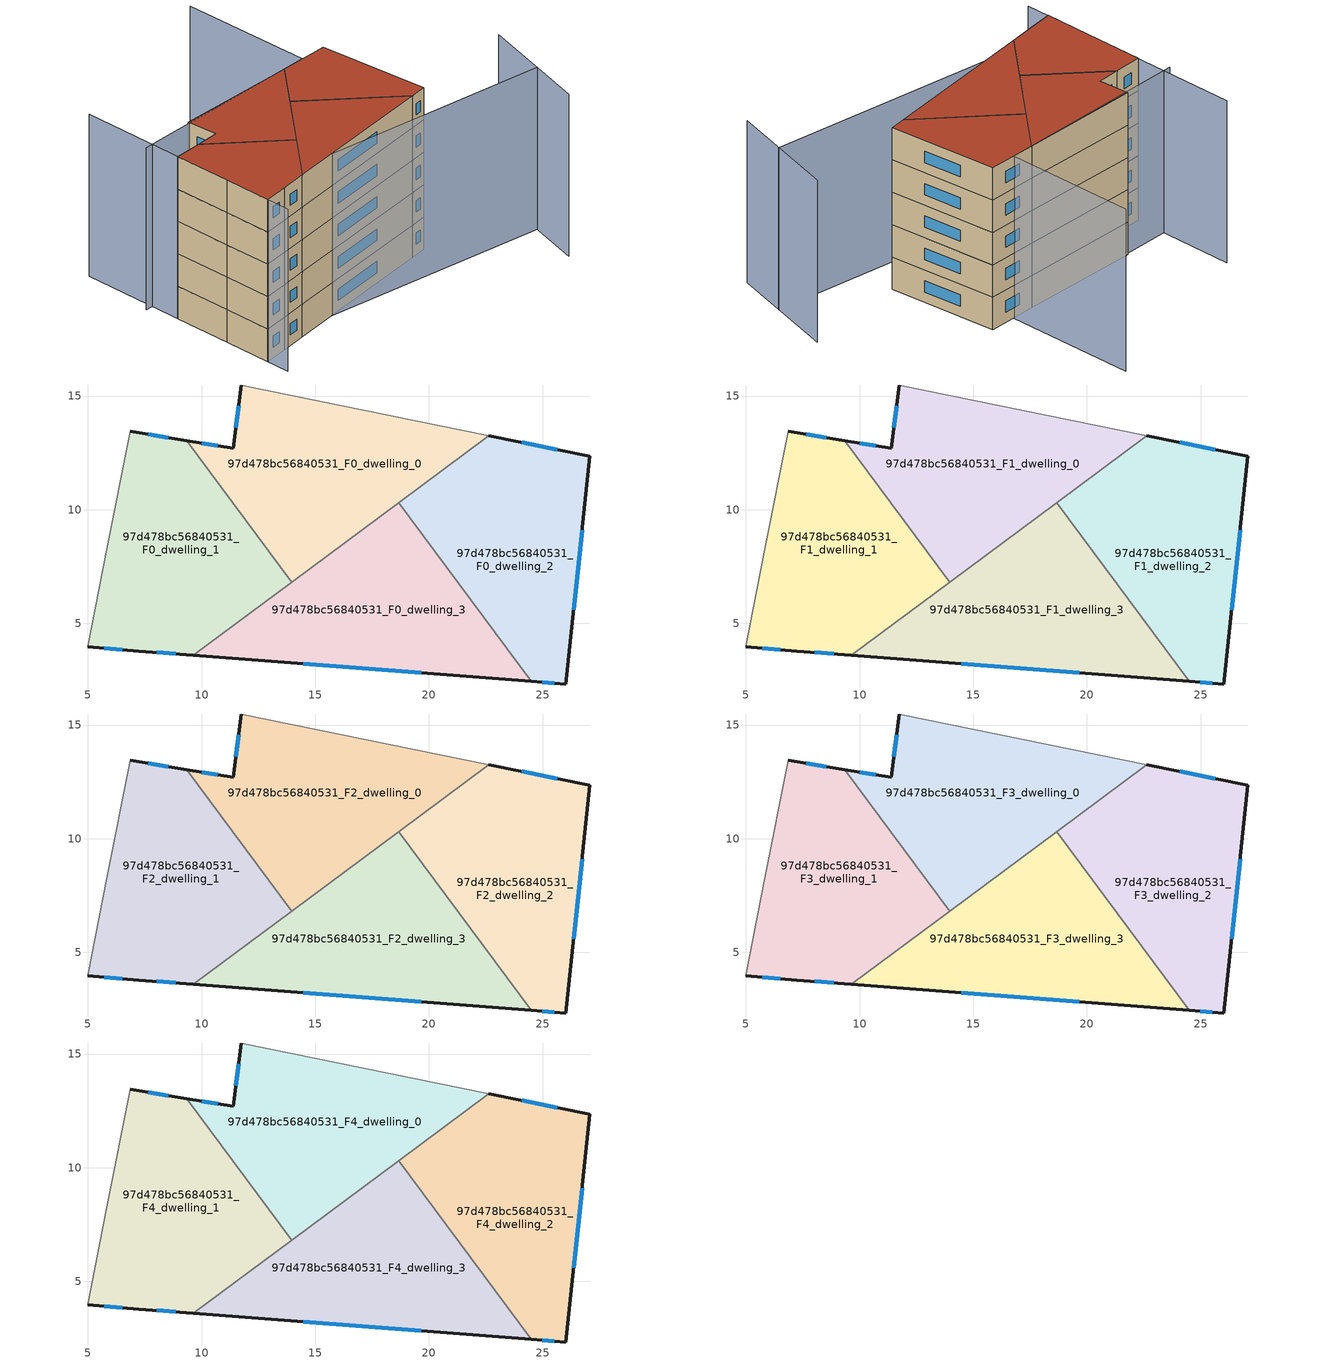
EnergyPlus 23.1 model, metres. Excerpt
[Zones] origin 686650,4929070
97d478bc56840531_F0_dwelling_0
 floor ground (EU_floor_Construction): 22.64,13.25 13.96,6.81 9.34,13.04 11.38,12.7 11.75,15.48 z0
 wall outside (EU_wall_Construction): 11.76,15.48 11.39,12.7 9.34,13.04 z0:3
 wall adiabatic (EU_wall_Construction): 22.64,13.25 11.76,15.48 z0:3
 wall to 97d478bc56840531_F0_dwelling_1 (EU_wall_Construction): 9.34,13.04 13.96,6.81 z0:3
 wall to 97d478bc56840531_F0_dwelling_3 (EU_wall_Construction): 13.96,6.81 18.67,10.3 z0:3
 wall to 97d478bc56840531_F0_dwelling_2 (EU_wall_Construction): 18.67,10.3 22.64,13.25 z0:3
 window (EU_Window_Construction): 10.72,12.81 10.01,12.93 / 11.63,14.58 11.51,13.61 z0.98:2.02
97d478bc56840531_F0_dwelling_1
 floor ground (EU_floor_Construction): 9.34,13.04 13.96,6.81 9.64,3.6 7.24,3.78 4.98,3.96 5.82,8.25 6.85,13.44 z0
 wall outside (EU_wall_Construction): 4.98,3.96 7.24,3.78 9.64,3.6 / 9.34,13.04 6.85,13.44 z0:3
 wall adiabatic (EU_wall_Construction): 6.85,13.44 5.82,8.25 4.98,3.96 z0:3
 wall to 97d478bc56840531_F0_dwelling_3 (EU_wall_Construction): 9.64,3.6 13.96,6.81 z0:3
 window (EU_Window_Construction): 8.02,3.72 8.86,3.66 / 5.72,3.91 6.51,3.84 / 8.53,13.17 7.66,13.31 z0.98:2.02
97d478bc56840531_F0_dwelling_2
 floor ground (EU_floor_Construction): 27.08,12.34 26.01,2.33 24.5,2.45 18.67,10.3 22.64,13.25 z0
 wall outside (EU_wall_Construction): 24.5,2.45 26.01,2.33 27.08,12.34 22.64,13.25 z0:3
 wall to 97d478bc56840531_F0_dwelling_3 (EU_wall_Construction): 18.67,10.3 24.5,2.45 z0:3
 window (EU_Window_Construction): 25.64,12.64 24.09,12.96 / 26.36,5.59 26.74,9.09 / 24.99,2.41 25.52,2.37 z0.98:2.02
97d478bc56840531_F0_dwelling_3
 wall outside (EU_wall_Construction): 9.64,3.6 24.5,2.45 z0:3
 window (EU_Window_Construction): 14.47,3.23 19.67,2.82 z0.98:2.02
97d478bc56840531_F1_dwelling_0
 floor to 97d478bc56840531_F0_dwelling_0 (EU_floor_Construction): 22.64,13.25 13.96,6.81 9.34,13.04 11.38,12.7 11.75,15.48 z3
 wall outside (EU_wall_Construction): 11.76,15.48 11.39,12.7 9.34,13.04 z3:6
 wall adiabatic (EU_wall_Construction): 22.64,13.25 11.76,15.48 z3:6
 wall to 97d478bc56840531_F1_dwelling_1 (EU_wall_Construction): 9.34,13.04 13.96,6.81 z3:6
 wall to 97d478bc56840531_F1_dwelling_3 (EU_wall_Construction): 13.96,6.81 18.67,10.3 z3:6
 wall to 97d478bc56840531_F1_dwelling_2 (EU_wall_Construction): 18.67,10.3 22.64,13.25 z3:6
 window (EU_Window_Construction): 10.72,12.81 10.01,12.93 / 11.63,14.58 11.51,13.61 z3.98:5.02
97d478bc56840531_F1_dwelling_1
 floor to 97d478bc56840531_F0_dwelling_1 (EU_floor_Construction): 9.34,13.04 13.96,6.81 9.64,3.6 7.24,3.78 4.98,3.96 5.82,8.25 6.85,13.44 z3
 wall outside (EU_wall_Construction): 4.98,3.96 7.24,3.78 9.64,3.6 / 9.34,13.04 6.85,13.44 z3:6
 wall adiabatic (EU_wall_Construction): 6.85,13.44 5.82,8.25 4.98,3.96 z3:6
 wall to 97d478bc56840531_F1_dwelling_3 (EU_wall_Construction): 9.64,3.6 13.96,6.81 z3:6
 window (EU_Window_Construction): 8.02,3.72 8.86,3.66 / 5.72,3.91 6.51,3.84 / 8.53,13.17 7.66,13.31 z3.98:5.02
97d478bc56840531_F1_dwelling_2
 floor to 97d478bc56840531_F0_dwelling_2 (EU_floor_Construction): 27.08,12.34 26.01,2.33 24.5,2.45 18.67,10.3 22.64,13.25 z3
 wall outside (EU_wall_Construction): 24.5,2.45 26.01,2.33 27.08,12.34 22.64,13.25 z3:6
 wall to 97d478bc56840531_F1_dwelling_3 (EU_wall_Construction): 18.67,10.3 24.5,2.45 z3:6
 window (EU_Window_Construction): 25.64,12.64 24.09,12.96 / 26.36,5.59 26.74,9.09 / 24.99,2.41 25.52,2.37 z3.98:5.02
97d478bc56840531_F1_dwelling_3
 floor to 97d478bc56840531_F0_dwelling_3 (EU_floor_Construction): 18.67,10.3 24.5,2.45 9.64,3.6 z3
 wall outside (EU_wall_Construction): 9.64,3.6 24.5,2.45 z3:6
 window (EU_Window_Construction): 14.47,3.23 19.67,2.82 z3.98:5.02
97d478bc56840531_F2_dwelling_0
 floor to 97d478bc56840531_F1_dwelling_0 (EU_floor_Construction): 22.64,13.25 13.96,6.81 9.34,13.04 11.38,12.7 11.75,15.48 z6
 wall outside (EU_wall_Construction): 11.76,15.48 11.39,12.7 9.34,13.04 z6:9
 wall adiabatic (EU_wall_Construction): 22.64,13.25 11.76,15.48 z6:9
 wall to 97d478bc56840531_F2_dwelling_1 (EU_wall_Construction): 9.34,13.04 13.96,6.81 z6:9
 wall to 97d478bc56840531_F2_dwelling_3 (EU_wall_Construction): 13.96,6.81 18.67,10.3 z6:9
 wall to 97d478bc56840531_F2_dwelling_2 (EU_wall_Construction): 18.67,10.3 22.64,13.25 z6:9
 window (EU_Window_Construction): 10.72,12.81 10.01,12.93 / 11.63,14.58 11.51,13.61 z6.98:8.02
97d478bc56840531_F2_dwelling_1
 floor to 97d478bc56840531_F1_dwelling_1 (EU_floor_Construction): 9.34,13.04 13.96,6.81 9.64,3.6 7.24,3.78 4.98,3.96 5.82,8.25 6.85,13.44 z6
 wall outside (EU_wall_Construction): 4.98,3.96 7.24,3.78 9.64,3.6 / 9.34,13.04 6.85,13.44 z6:9
 wall adiabatic (EU_wall_Construction): 6.85,13.44 5.82,8.25 4.98,3.96 z6:9
 wall to 97d478bc56840531_F2_dwelling_3 (EU_wall_Construction): 9.64,3.6 13.96,6.81 z6:9
 window (EU_Window_Construction): 8.02,3.72 8.86,3.66 / 5.72,3.91 6.51,3.84 / 8.53,13.17 7.66,13.31 z6.98:8.02
97d478bc56840531_F2_dwelling_2
 floor to 97d478bc56840531_F1_dwelling_2 (EU_floor_Construction): 27.08,12.34 26.01,2.33 24.5,2.45 18.67,10.3 22.64,13.25 z6
 wall outside (EU_wall_Construction): 24.5,2.45 26.01,2.33 27.08,12.34 22.64,13.25 z6:9
 wall to 97d478bc56840531_F2_dwelling_3 (EU_wall_Construction): 18.67,10.3 24.5,2.45 z6:9
 window (EU_Window_Construction): 25.64,12.64 24.09,12.96 / 26.36,5.59 26.74,9.09 / 24.99,2.41 25.52,2.37 z6.98:8.02
97d478bc56840531_F2_dwelling_3
 floor to 97d478bc56840531_F1_dwelling_3 (EU_floor_Construction): 18.67,10.3 24.5,2.45 9.64,3.6 z6
 wall outside (EU_wall_Construction): 9.64,3.6 24.5,2.45 z6:9
 window (EU_Window_Construction): 14.47,3.23 19.67,2.82 z6.98:8.02
97d478bc56840531_F3_dwelling_0
 floor to 97d478bc56840531_F2_dwelling_0 (EU_floor_Construction): 22.64,13.25 13.96,6.81 9.34,13.04 11.38,12.7 11.75,15.48 z9
 wall outside (EU_wall_Construction): 11.76,15.48 11.39,12.7 9.34,13.04 z9:12
 wall adiabatic (EU_wall_Construction): 22.64,13.25 11.76,15.48 z9:12
 wall to 97d478bc56840531_F3_dwelling_1 (EU_wall_Construction): 9.34,13.04 13.96,6.81 z9:12
 wall to 97d478bc56840531_F3_dwelling_3 (EU_wall_Construction): 13.96,6.81 18.67,10.3 z9:12
 wall to 97d478bc56840531_F3_dwelling_2 (EU_wall_Construction): 18.67,10.3 22.64,13.25 z9:12
 window (EU_Window_Construction): 10.72,12.81 10.01,12.93 / 11.63,14.58 11.51,13.61 z9.98:11.02
97d478bc56840531_F3_dwelling_1
 floor to 97d478bc56840531_F2_dwelling_1 (EU_floor_Construction): 9.34,13.04 13.96,6.81 9.64,3.6 7.24,3.78 4.98,3.96 5.82,8.25 6.85,13.44 z9
 wall outside (EU_wall_Construction): 4.98,3.96 7.24,3.78 9.64,3.6 / 9.34,13.04 6.85,13.44 z9:12
 wall adiabatic (EU_wall_Construction): 6.85,13.44 5.82,8.25 4.98,3.96 z9:12
 wall to 97d478bc56840531_F3_dwelling_3 (EU_wall_Construction): 9.64,3.6 13.96,6.81 z9:12
 window (EU_Window_Construction): 8.02,3.72 8.86,3.66 / 5.72,3.91 6.51,3.84 / 8.53,13.17 7.66,13.31 z9.98:11.02
97d478bc56840531_F3_dwelling_2
 floor to 97d478bc56840531_F2_dwelling_2 (EU_floor_Construction): 27.08,12.34 26.01,2.33 24.5,2.45 18.67,10.3 22.64,13.25 z9
 wall outside (EU_wall_Construction): 24.5,2.45 26.01,2.33 27.08,12.34 22.64,13.25 z9:12
 wall to 97d478bc56840531_F3_dwelling_3 (EU_wall_Construction): 18.67,10.3 24.5,2.45 z9:12
 window (EU_Window_Construction): 25.64,12.64 24.09,12.96 / 26.36,5.59 26.74,9.09 / 24.99,2.41 25.52,2.37 z9.98:11.02
97d478bc56840531_F3_dwelling_3
 floor to 97d478bc56840531_F2_dwelling_3 (EU_floor_Construction): 18.67,10.3 24.5,2.45 9.64,3.6 z9
 wall outside (EU_wall_Construction): 9.64,3.6 24.5,2.45 z9:12
 window (EU_Window_Construction): 14.47,3.23 19.67,2.82 z9.98:11.02
97d478bc56840531_F4_dwelling_0
 floor to 97d478bc56840531_F3_dwelling_0 (EU_floor_Construction): 22.64,13.25 13.96,6.81 9.34,13.04 11.38,12.7 11.75,15.48 z12
 wall outside (EU_wall_Construction): 11.76,15.48 11.39,12.7 9.34,13.04 z12:15
 wall adiabatic (EU_wall_Construction): 22.64,13.25 11.76,15.48 z12:15
 wall to 97d478bc56840531_F4_dwelling_1 (EU_wall_Construction): 9.34,13.04 13.96,6.81 z12:15
 wall to 97d478bc56840531_F4_dwelling_3 (EU_wall_Construction): 13.96,6.81 18.67,10.3 z12:15
 wall to 97d478bc56840531_F4_dwelling_2 (EU_wall_Construction): 18.67,10.3 22.64,13.25 z12:15
 window (EU_Window_Construction): 10.72,12.81 10.01,12.93 / 11.63,14.58 11.51,13.61 z12.98:14.02
 roof outside (EU_roof_Construction): 22.64,13.25 11.75,15.48 11.38,12.7 9.34,13.04 13.96,6.81 z15
97d478bc56840531_F4_dwelling_1
 floor to 97d478bc56840531_F3_dwelling_1 (EU_floor_Construction): 9.34,13.04 13.96,6.81 9.64,3.6 7.24,3.78 4.98,3.96 5.82,8.25 6.85,13.44 z12
 wall outside (EU_wall_Construction): 4.98,3.96 7.24,3.78 9.64,3.6 / 9.34,13.04 6.85,13.44 z12:15
 wall adiabatic (EU_wall_Construction): 6.85,13.44 5.82,8.25 4.98,3.96 z12:15
 wall to 97d478bc56840531_F4_dwelling_3 (EU_wall_Construction): 9.64,3.6 13.96,6.81 z12:15
 window (EU_Window_Construction): 8.02,3.72 8.86,3.66 / 5.72,3.91 6.51,3.84 / 8.53,13.17 7.66,13.31 z12.98:14.02
 roof outside (EU_roof_Construction): 13.96,6.81 9.34,13.04 6.85,13.44 5.82,8.25 4.98,3.96 7.24,3.78 9.64,3.6 z15
97d478bc56840531_F4_dwelling_2
 floor to 97d478bc56840531_F3_dwelling_2 (EU_floor_Construction): 27.08,12.34 26.01,2.33 24.5,2.45 18.67,10.3 22.64,13.25 z12
 wall outside (EU_wall_Construction): 24.5,2.45 26.01,2.33 27.08,12.34 22.64,13.25 z12:15
 wall to 97d478bc56840531_F4_dwelling_3 (EU_wall_Construction): 18.67,10.3 24.5,2.45 z12:15
 window (EU_Window_Construction): 25.64,12.64 24.09,12.96 / 26.36,5.59 26.74,9.09 / 24.99,2.41 25.52,2.37 z12.98:14.02
 roof outside (EU_roof_Construction): 26.01,2.33 27.08,12.34 22.64,13.25 18.67,10.3 24.5,2.45 z15
97d478bc56840531_F4_dwelling_3
 floor to 97d478bc56840531_F3_dwelling_3 (EU_floor_Construction): 18.67,10.3 24.5,2.45 9.64,3.6 z12
 wall outside (EU_wall_Construction): 9.64,3.6 24.5,2.45 z12:15
 window (EU_Window_Construction): 14.47,3.23 19.67,2.82 z12.98:14.02
 roof outside (EU_roof_Construction): 24.5,2.45 18.67,10.3 9.64,3.6 z15
shading: 8.7,22.82 4.57,1.88 / 8.75,4.99 33.32,-3.73 / 31.12,-7.99 35.97,1.48 / 26.96,24.58 24.71,12.85 / 24.71,12.85 6.73,16.3 z0:15
[Building]
EU S2 Campaign: North Axis=0; Terrain=City; Solar Distribution=FullExterior
[Site:Location]
Bologna: Latitude=44.5; Longitude=11.25; Time Zone=1; Elevation=37
[SizingPeriod:WeatherFileDays]
AnnualSizingPeriod: Begin Month=1; Begin Day of Month=1; End Month=12; End Day of Month=31; Day of Week for Start Day=Monday; Use Weather File Daylight Saving Period=No; Use Weather File Rain and Snow Indicators=No
[MATERIAL]
EU_InternalMass_Material: Roughness=MediumRough; Thickness=0.1; Conductivity=1; Density=1800; Specific Heat=900; Thermal Absorptance=0.9; Solar Absorptance=0.7; Visible Absorptance=0.7
[MATERIAL:NOMASS] Roughness=MediumRough; Thermal Absorptance=0.9; Solar Absorptance=0.7; Visible Absorptance=0.7
Name | Thermal Resistance
EU_wall_NoMass | 0.905828
EU_roof_NoMass | 0.37593
EU_floor_NoMass | 0.67114
[WINDOWMATERIAL:SIMPLEGLAZINGSYSTEM]
EU_Window_SimpleGlazing: UFactor=4.52486; Solar Heat Gain Coefficient=0.85; Visible Transmittance=0.85
[CONSTRUCTION]
EU_wall_Construction: EU_wall_NoMass
EU_roof_Construction: EU_roof_NoMass
EU_floor_Construction: EU_floor_NoMass
EU_Window_Construction: EU_Window_SimpleGlazing
EU_InternalMass_Construction: EU_InternalMass_Material
[ZONE] Type=1; Multiplier=1; Ceiling Height=autocalculate; Floor Area=autocalculate; Part of Total Floor Area=Yes
Name | Volume
97d478bc56840531_F0_dwelling_0; 97d478bc56840531_F1_dwelling_0; 97d478bc56840531_F2_dwelling_0; 97d478bc56840531_F3_dwelling_0; 97d478bc56840531_F4_dwelling_0 | 165
97d478bc56840531_F0_dwelling_1; 97d478bc56840531_F0_dwelling_2; 97d478bc56840531_F1_dwelling_2; 97d478bc56840531_F2_dwelling_2; 97d478bc56840531_F3_dwelling_2; 97d478bc56840531_F4_dwelling_2 | 165.015
97d478bc56840531_F1_dwelling_1; 97d478bc56840531_F2_dwelling_1; 97d478bc56840531_F3_dwelling_1; 97d478bc56840531_F4_dwelling_1 | 165.013
97d478bc56840531_F0_dwelling_3 | autocalculate
97d478bc56840531_F1_dwelling_3; 97d478bc56840531_F2_dwelling_3; 97d478bc56840531_F3_dwelling_3; 97d478bc56840531_F4_dwelling_3 | 164.996
[INTERNALMASS] Construction=EU_InternalMass_Construction
Name | Zone or ZoneList | Surface Area
97d478bc56840531_F0_dwelling_0_EU_InternalMass | 97d478bc56840531_F0_dwelling_0 | 55.0002
97d478bc56840531_F0_dwelling_1_EU_InternalMass | 97d478bc56840531_F0_dwelling_1 | 55.0047
97d478bc56840531_F0_dwelling_2_EU_InternalMass | 97d478bc56840531_F0_dwelling_2 | 55.0058
97d478bc56840531_F0_dwelling_3_EU_InternalMass | 97d478bc56840531_F0_dwelling_3 | 55.0002
97d478bc56840531_F1_dwelling_0_EU_InternalMass | 97d478bc56840531_F1_dwelling_0 | 55.0002
97d478bc56840531_F1_dwelling_1_EU_InternalMass | 97d478bc56840531_F1_dwelling_1 | 55.0047
97d478bc56840531_F1_dwelling_2_EU_InternalMass | 97d478bc56840531_F1_dwelling_2 | 55.0058
97d478bc56840531_F1_dwelling_3_EU_InternalMass | 97d478bc56840531_F1_dwelling_3 | 55.0002
97d478bc56840531_F2_dwelling_0_EU_InternalMass | 97d478bc56840531_F2_dwelling_0 | 55.0002
97d478bc56840531_F2_dwelling_1_EU_InternalMass | 97d478bc56840531_F2_dwelling_1 | 55.0047
97d478bc56840531_F2_dwelling_2_EU_InternalMass | 97d478bc56840531_F2_dwelling_2 | 55.0058
97d478bc56840531_F2_dwelling_3_EU_InternalMass | 97d478bc56840531_F2_dwelling_3 | 55.0002
97d478bc56840531_F3_dwelling_0_EU_InternalMass | 97d478bc56840531_F3_dwelling_0 | 55.0002
97d478bc56840531_F3_dwelling_1_EU_InternalMass | 97d478bc56840531_F3_dwelling_1 | 55.0047
97d478bc56840531_F3_dwelling_2_EU_InternalMass | 97d478bc56840531_F3_dwelling_2 | 55.0058
97d478bc56840531_F3_dwelling_3_EU_InternalMass | 97d478bc56840531_F3_dwelling_3 | 55.0002
97d478bc56840531_F4_dwelling_0_EU_InternalMass | 97d478bc56840531_F4_dwelling_0 | 55.0002
97d478bc56840531_F4_dwelling_1_EU_InternalMass | 97d478bc56840531_F4_dwelling_1 | 55.0047
97d478bc56840531_F4_dwelling_2_EU_InternalMass | 97d478bc56840531_F4_dwelling_2 | 55.0058
97d478bc56840531_F4_dwelling_3_EU_InternalMass | 97d478bc56840531_F4_dwelling_3 | 55.0002
[OTHEREQUIPMENT] Fuel Type=Electricity; Design Level Calculation Method=Watts/Area; Power per Zone Floor Area=1; Fraction Latent=0; Fraction Radiant=0; Fraction Lost=0; Carbon Dioxide Generation Rate=0; EndUse Subcategory=EU_Step8_InternalGains
Name | Zone or ZoneList or Space or SpaceList | Schedule
EU_Step8_InternalGain_97d478bc56840531_F0_dwelling_0_f000 | 97d478bc56840531_F0_dwelling_0 | EU_Step8_GainSchedule_97d478bc56840531_F0_dwelling_0_f000
EU_Step8_InternalGain_97d478bc56840531_F0_dwelling_1_f000 | 97d478bc56840531_F0_dwelling_1 | EU_Step8_GainSchedule_97d478bc56840531_F0_dwelling_1_f000
EU_Step8_InternalGain_97d478bc56840531_F0_dwelling_2_f000 | 97d478bc56840531_F0_dwelling_2 | EU_Step8_GainSchedule_97d478bc56840531_F0_dwelling_2_f000
EU_Step8_InternalGain_97d478bc56840531_F0_dwelling_3_f000 | 97d478bc56840531_F0_dwelling_3 | EU_Step8_GainSchedule_97d478bc56840531_F0_dwelling_3_f000
EU_Step8_InternalGain_97d478bc56840531_F1_dwelling_0_f000 | 97d478bc56840531_F1_dwelling_0 | EU_Step8_GainSchedule_97d478bc56840531_F1_dwelling_0_f000
EU_Step8_InternalGain_97d478bc56840531_F1_dwelling_1_f000 | 97d478bc56840531_F1_dwelling_1 | EU_Step8_GainSchedule_97d478bc56840531_F1_dwelling_1_f000
EU_Step8_InternalGain_97d478bc56840531_F1_dwelling_2_f000 | 97d478bc56840531_F1_dwelling_2 | EU_Step8_GainSchedule_97d478bc56840531_F1_dwelling_2_f000
EU_Step8_InternalGain_97d478bc56840531_F1_dwelling_3_f000 | 97d478bc56840531_F1_dwelling_3 | EU_Step8_GainSchedule_97d478bc56840531_F1_dwelling_3_f000
EU_Step8_InternalGain_97d478bc56840531_F2_dwelling_0_f000 | 97d478bc56840531_F2_dwelling_0 | EU_Step8_GainSchedule_97d478bc56840531_F2_dwelling_0_f000
EU_Step8_InternalGain_97d478bc56840531_F2_dwelling_1_f000 | 97d478bc56840531_F2_dwelling_1 | EU_Step8_GainSchedule_97d478bc56840531_F2_dwelling_1_f000
EU_Step8_InternalGain_97d478bc56840531_F2_dwelling_2_f000 | 97d478bc56840531_F2_dwelling_2 | EU_Step8_GainSchedule_97d478bc56840531_F2_dwelling_2_f000
EU_Step8_InternalGain_97d478bc56840531_F2_dwelling_3_f000 | 97d478bc56840531_F2_dwelling_3 | EU_Step8_GainSchedule_97d478bc56840531_F2_dwelling_3_f000
EU_Step8_InternalGain_97d478bc56840531_F3_dwelling_0_f000 | 97d478bc56840531_F3_dwelling_0 | EU_Step8_GainSchedule_97d478bc56840531_F3_dwelling_0_f000
EU_Step8_InternalGain_97d478bc56840531_F3_dwelling_1_f000 | 97d478bc56840531_F3_dwelling_1 | EU_Step8_GainSchedule_97d478bc56840531_F3_dwelling_1_f000
EU_Step8_InternalGain_97d478bc56840531_F3_dwelling_2_f000 | 97d478bc56840531_F3_dwelling_2 | EU_Step8_GainSchedule_97d478bc56840531_F3_dwelling_2_f000
EU_Step8_InternalGain_97d478bc56840531_F3_dwelling_3_f000 | 97d478bc56840531_F3_dwelling_3 | EU_Step8_GainSchedule_97d478bc56840531_F3_dwelling_3_f000
EU_Step8_InternalGain_97d478bc56840531_F4_dwelling_0_f000 | 97d478bc56840531_F4_dwelling_0 | EU_Step8_GainSchedule_97d478bc56840531_F4_dwelling_0_f000
EU_Step8_InternalGain_97d478bc56840531_F4_dwelling_1_f000 | 97d478bc56840531_F4_dwelling_1 | EU_Step8_GainSchedule_97d478bc56840531_F4_dwelling_1_f000
EU_Step8_InternalGain_97d478bc56840531_F4_dwelling_2_f000 | 97d478bc56840531_F4_dwelling_2 | EU_Step8_GainSchedule_97d478bc56840531_F4_dwelling_2_f000
EU_Step8_InternalGain_97d478bc56840531_F4_dwelling_3_f000 | 97d478bc56840531_F4_dwelling_3 | EU_Step8_GainSchedule_97d478bc56840531_F4_dwelling_3_f000
[ZONEVENTILATION:DESIGNFLOWRATE] Schedule=EU_AlwaysOn; Design Flow Rate Calculation Method=AirChanges/Hour; Air Changes per Hour=0.73129; Ventilation Type=Natural; Fan Pressure Rise=0; Fan Total Efficiency=1; Constant Term Coefficient=1; Temperature Term Coefficient=0; Velocity Term Coefficient=0; Velocity Squared Term Coefficient=0; Minimum Indoor Temperature=-100; Maximum Indoor Temperature=100; Delta Temperature=-100; Minimum Outdoor Temperature=-100; Maximum Outdoor Temperature=100; Maximum Wind Speed=40
Name | Zone or ZoneList or Space or SpaceList
EU_ConstantAir_97d478bc56840531_F0_dwelling_0 | 97d478bc56840531_F0_dwelling_0
EU_ConstantAir_97d478bc56840531_F0_dwelling_1 | 97d478bc56840531_F0_dwelling_1
EU_ConstantAir_97d478bc56840531_F0_dwelling_2 | 97d478bc56840531_F0_dwelling_2
EU_ConstantAir_97d478bc56840531_F0_dwelling_3 | 97d478bc56840531_F0_dwelling_3
EU_ConstantAir_97d478bc56840531_F1_dwelling_0 | 97d478bc56840531_F1_dwelling_0
EU_ConstantAir_97d478bc56840531_F1_dwelling_1 | 97d478bc56840531_F1_dwelling_1
EU_ConstantAir_97d478bc56840531_F1_dwelling_2 | 97d478bc56840531_F1_dwelling_2
EU_ConstantAir_97d478bc56840531_F1_dwelling_3 | 97d478bc56840531_F1_dwelling_3
EU_ConstantAir_97d478bc56840531_F2_dwelling_0 | 97d478bc56840531_F2_dwelling_0
EU_ConstantAir_97d478bc56840531_F2_dwelling_1 | 97d478bc56840531_F2_dwelling_1
EU_ConstantAir_97d478bc56840531_F2_dwelling_2 | 97d478bc56840531_F2_dwelling_2
EU_ConstantAir_97d478bc56840531_F2_dwelling_3 | 97d478bc56840531_F2_dwelling_3
EU_ConstantAir_97d478bc56840531_F3_dwelling_0 | 97d478bc56840531_F3_dwelling_0
EU_ConstantAir_97d478bc56840531_F3_dwelling_1 | 97d478bc56840531_F3_dwelling_1
EU_ConstantAir_97d478bc56840531_F3_dwelling_2 | 97d478bc56840531_F3_dwelling_2
EU_ConstantAir_97d478bc56840531_F3_dwelling_3 | 97d478bc56840531_F3_dwelling_3
EU_ConstantAir_97d478bc56840531_F4_dwelling_0 | 97d478bc56840531_F4_dwelling_0
EU_ConstantAir_97d478bc56840531_F4_dwelling_1 | 97d478bc56840531_F4_dwelling_1
EU_ConstantAir_97d478bc56840531_F4_dwelling_2 | 97d478bc56840531_F4_dwelling_2
EU_ConstantAir_97d478bc56840531_F4_dwelling_3 | 97d478bc56840531_F4_dwelling_3
[HVACTEMPLATE:THERMOSTAT] Constant Heating Setpoint=20; Constant Cooling Setpoint=50
EU_HeatOnly_97d478bc56840531_F0_dwelling_0; EU_HeatOnly_97d478bc56840531_F0_dwelling_1; EU_HeatOnly_97d478bc56840531_F0_dwelling_2; EU_HeatOnly_97d478bc56840531_F0_dwelling_3; EU_HeatOnly_97d478bc56840531_F1_dwelling_0; EU_HeatOnly_97d478bc56840531_F1_dwelling_1; EU_HeatOnly_97d478bc56840531_F1_dwelling_2; EU_HeatOnly_97d478bc56840531_F1_dwelling_3; EU_HeatOnly_97d478bc56840531_F2_dwelling_0; EU_HeatOnly_97d478bc56840531_F2_dwelling_1; EU_HeatOnly_97d478bc56840531_F2_dwelling_2; EU_HeatOnly_97d478bc56840531_F2_dwelling_3; EU_HeatOnly_97d478bc56840531_F3_dwelling_0; EU_HeatOnly_97d478bc56840531_F3_dwelling_1; EU_HeatOnly_97d478bc56840531_F3_dwelling_2; EU_HeatOnly_97d478bc56840531_F3_dwelling_3; EU_HeatOnly_97d478bc56840531_F4_dwelling_0; EU_HeatOnly_97d478bc56840531_F4_dwelling_1; EU_HeatOnly_97d478bc56840531_F4_dwelling_2; EU_HeatOnly_97d478bc56840531_F4_dwelling_3
[HVACTEMPLATE:ZONE:IDEALLOADSAIRSYSTEM] System Availability Schedule=EU_AlwaysOn; Maximum Heating Supply Air Temperature=50; Minimum Cooling Supply Air Temperature=13; Maximum Heating Supply Air Humidity Ratio=0.0156; Minimum Cooling Supply Air Humidity Ratio=0.0077; Heating Limit=NoLimit; Cooling Limit=NoLimit; Heating Availability Schedule=EU_AlwaysOn; Cooling Availability Schedule=EU_CoolingOff; Dehumidification Control Type=ConstantSensibleHeatRatio; Cooling Sensible Heat Ratio=0.7; Dehumidification Setpoint=60; Humidification Control Type=None; Humidification Setpoint=30; Outdoor Air Method=None; Outdoor Air Flow Rate per Person=0.00944; Outdoor Air Flow Rate per Zone Floor Area=0; Outdoor Air Flow Rate per Zone=0; Demand Controlled Ventilation Type=None; Outdoor Air Economizer Type=NoEconomizer; Heat Recovery Type=None; Sensible Heat Recovery Effectiveness=0.7; Latent Heat Recovery Effectiveness=0.65
Name | Template Thermostat
97d478bc56840531_F0_dwelling_0 | EU_HeatOnly_97d478bc56840531_F0_dwelling_0
97d478bc56840531_F0_dwelling_1 | EU_HeatOnly_97d478bc56840531_F0_dwelling_1
97d478bc56840531_F0_dwelling_2 | EU_HeatOnly_97d478bc56840531_F0_dwelling_2
97d478bc56840531_F0_dwelling_3 | EU_HeatOnly_97d478bc56840531_F0_dwelling_3
97d478bc56840531_F1_dwelling_0 | EU_HeatOnly_97d478bc56840531_F1_dwelling_0
97d478bc56840531_F1_dwelling_1 | EU_HeatOnly_97d478bc56840531_F1_dwelling_1
97d478bc56840531_F1_dwelling_2 | EU_HeatOnly_97d478bc56840531_F1_dwelling_2
97d478bc56840531_F1_dwelling_3 | EU_HeatOnly_97d478bc56840531_F1_dwelling_3
97d478bc56840531_F2_dwelling_0 | EU_HeatOnly_97d478bc56840531_F2_dwelling_0
97d478bc56840531_F2_dwelling_1 | EU_HeatOnly_97d478bc56840531_F2_dwelling_1
97d478bc56840531_F2_dwelling_2 | EU_HeatOnly_97d478bc56840531_F2_dwelling_2
97d478bc56840531_F2_dwelling_3 | EU_HeatOnly_97d478bc56840531_F2_dwelling_3
97d478bc56840531_F3_dwelling_0 | EU_HeatOnly_97d478bc56840531_F3_dwelling_0
97d478bc56840531_F3_dwelling_1 | EU_HeatOnly_97d478bc56840531_F3_dwelling_1
97d478bc56840531_F3_dwelling_2 | EU_HeatOnly_97d478bc56840531_F3_dwelling_2
97d478bc56840531_F3_dwelling_3 | EU_HeatOnly_97d478bc56840531_F3_dwelling_3
97d478bc56840531_F4_dwelling_0 | EU_HeatOnly_97d478bc56840531_F4_dwelling_0
97d478bc56840531_F4_dwelling_1 | EU_HeatOnly_97d478bc56840531_F4_dwelling_1
97d478bc56840531_F4_dwelling_2 | EU_HeatOnly_97d478bc56840531_F4_dwelling_2
97d478bc56840531_F4_dwelling_3 | EU_HeatOnly_97d478bc56840531_F4_dwelling_3
[SIZING:ZONE] Zone Cooling Design Supply Air Temperature Input Method=SupplyAirTemperature; Zone Cooling Design Supply Air Temperature=13; Zone Heating Design Supply Air Temperature Input Method=SupplyAirTemperature; Zone Heating Design Supply Air Temperature=50; Zone Cooling Design Supply Air Humidity Ratio=0.008; Zone Heating Design Supply Air Humidity Ratio=0.008; Cooling Design Air Flow Method=DesignDay; Cooling Design Air Flow Rate=0; Cooling Minimum Air Flow per Zone Floor Area=0.000762; Cooling Minimum Air Flow=0; Cooling Minimum Air Flow Fraction=0.2; Heating Design Air Flow Method=DesignDay; Heating Design Air Flow Rate=0; Heating Maximum Air Flow per Zone Floor Area=0.002032; Heating Maximum Air Flow=0.141576; Heating Maximum Air Flow Fraction=0.3; Account for Dedicated Outdoor Air System=No; Dedicated Outdoor Air System Control Strategy=NeutralSupplyAir; Dedicated Outdoor Air Low Setpoint Temperature for Design=autosize; Dedicated Outdoor Air High Setpoint Temperature for Design=autosize; Zone Load Sizing Method=Sensible Load Only No Latent Load; Zone Latent Cooling Design Supply Air Humidity Ratio Input Method=HumidityRatioDifference; Zone Cooling Design Supply Air Humidity Ratio Difference=0.005; Zone Latent Heating Design Supply Air Humidity Ratio Input Method=HumidityRatioDifference; Zone Humidification Design Supply Air Humidity Ratio Difference=0.005
97d478bc56840531_F0_dwelling_0; 97d478bc56840531_F0_dwelling_1; 97d478bc56840531_F0_dwelling_2; 97d478bc56840531_F0_dwelling_3; 97d478bc56840531_F1_dwelling_0; 97d478bc56840531_F1_dwelling_1; 97d478bc56840531_F1_dwelling_2; 97d478bc56840531_F1_dwelling_3; 97d478bc56840531_F2_dwelling_0; 97d478bc56840531_F2_dwelling_1; 97d478bc56840531_F2_dwelling_2; 97d478bc56840531_F2_dwelling_3; 97d478bc56840531_F3_dwelling_0; 97d478bc56840531_F3_dwelling_1; 97d478bc56840531_F3_dwelling_2; 97d478bc56840531_F3_dwelling_3; 97d478bc56840531_F4_dwelling_0; 97d478bc56840531_F4_dwelling_1; 97d478bc56840531_F4_dwelling_2; 97d478bc56840531_F4_dwelling_3
[SCHEDULE:CONSTANT]
Name | Hourly Value
EU_AlwaysOn | 1
EU_CoolingOff | 0
[SCHEDULE:FILE] Column Number=1; Rows to Skip at Top=0; Number of Hours of Data=8760; Column Separator=Comma; Interpolate to Timestep=No; Minutes per Item=60; Adjust Schedule for Daylight Savings=Yes
Name | File
EU_Step8_GainSchedule_97d478bc56840531_F0_dwelling_0_f000 | ../../schedules/97d478bc56840531/97d478bc56840531_F0_dwelling_0_f000_gain.csv
EU_Step8_GainSchedule_97d478bc56840531_F0_dwelling_1_f000 | ../../schedules/97d478bc56840531/97d478bc56840531_F0_dwelling_1_f000_gain.csv
EU_Step8_GainSchedule_97d478bc56840531_F0_dwelling_2_f000 | ../../schedules/97d478bc56840531/97d478bc56840531_F0_dwelling_2_f000_gain.csv
EU_Step8_GainSchedule_97d478bc56840531_F0_dwelling_3_f000 | ../../schedules/97d478bc56840531/97d478bc56840531_F0_dwelling_3_f000_gain.csv
EU_Step8_GainSchedule_97d478bc56840531_F1_dwelling_0_f000 | ../../schedules/97d478bc56840531/97d478bc56840531_F1_dwelling_0_f000_gain.csv
EU_Step8_GainSchedule_97d478bc56840531_F1_dwelling_1_f000 | ../../schedules/97d478bc56840531/97d478bc56840531_F1_dwelling_1_f000_gain.csv
EU_Step8_GainSchedule_97d478bc56840531_F1_dwelling_2_f000 | ../../schedules/97d478bc56840531/97d478bc56840531_F1_dwelling_2_f000_gain.csv
EU_Step8_GainSchedule_97d478bc56840531_F1_dwelling_3_f000 | ../../schedules/97d478bc56840531/97d478bc56840531_F1_dwelling_3_f000_gain.csv
EU_Step8_GainSchedule_97d478bc56840531_F2_dwelling_0_f000 | ../../schedules/97d478bc56840531/97d478bc56840531_F2_dwelling_0_f000_gain.csv
EU_Step8_GainSchedule_97d478bc56840531_F2_dwelling_1_f000 | ../../schedules/97d478bc56840531/97d478bc56840531_F2_dwelling_1_f000_gain.csv
EU_Step8_GainSchedule_97d478bc56840531_F2_dwelling_2_f000 | ../../schedules/97d478bc56840531/97d478bc56840531_F2_dwelling_2_f000_gain.csv
EU_Step8_GainSchedule_97d478bc56840531_F2_dwelling_3_f000 | ../../schedules/97d478bc56840531/97d478bc56840531_F2_dwelling_3_f000_gain.csv
EU_Step8_GainSchedule_97d478bc56840531_F3_dwelling_0_f000 | ../../schedules/97d478bc56840531/97d478bc56840531_F3_dwelling_0_f000_gain.csv
EU_Step8_GainSchedule_97d478bc56840531_F3_dwelling_1_f000 | ../../schedules/97d478bc56840531/97d478bc56840531_F3_dwelling_1_f000_gain.csv
EU_Step8_GainSchedule_97d478bc56840531_F3_dwelling_2_f000 | ../../schedules/97d478bc56840531/97d478bc56840531_F3_dwelling_2_f000_gain.csv
EU_Step8_GainSchedule_97d478bc56840531_F3_dwelling_3_f000 | ../../schedules/97d478bc56840531/97d478bc56840531_F3_dwelling_3_f000_gain.csv
EU_Step8_GainSchedule_97d478bc56840531_F4_dwelling_0_f000 | ../../schedules/97d478bc56840531/97d478bc56840531_F4_dwelling_0_f000_gain.csv
EU_Step8_GainSchedule_97d478bc56840531_F4_dwelling_1_f000 | ../../schedules/97d478bc56840531/97d478bc56840531_F4_dwelling_1_f000_gain.csv
EU_Step8_GainSchedule_97d478bc56840531_F4_dwelling_2_f000 | ../../schedules/97d478bc56840531/97d478bc56840531_F4_dwelling_2_f000_gain.csv
EU_Step8_GainSchedule_97d478bc56840531_F4_dwelling_3_f000 | ../../schedules/97d478bc56840531/97d478bc56840531_F4_dwelling_3_f000_gain.csv
